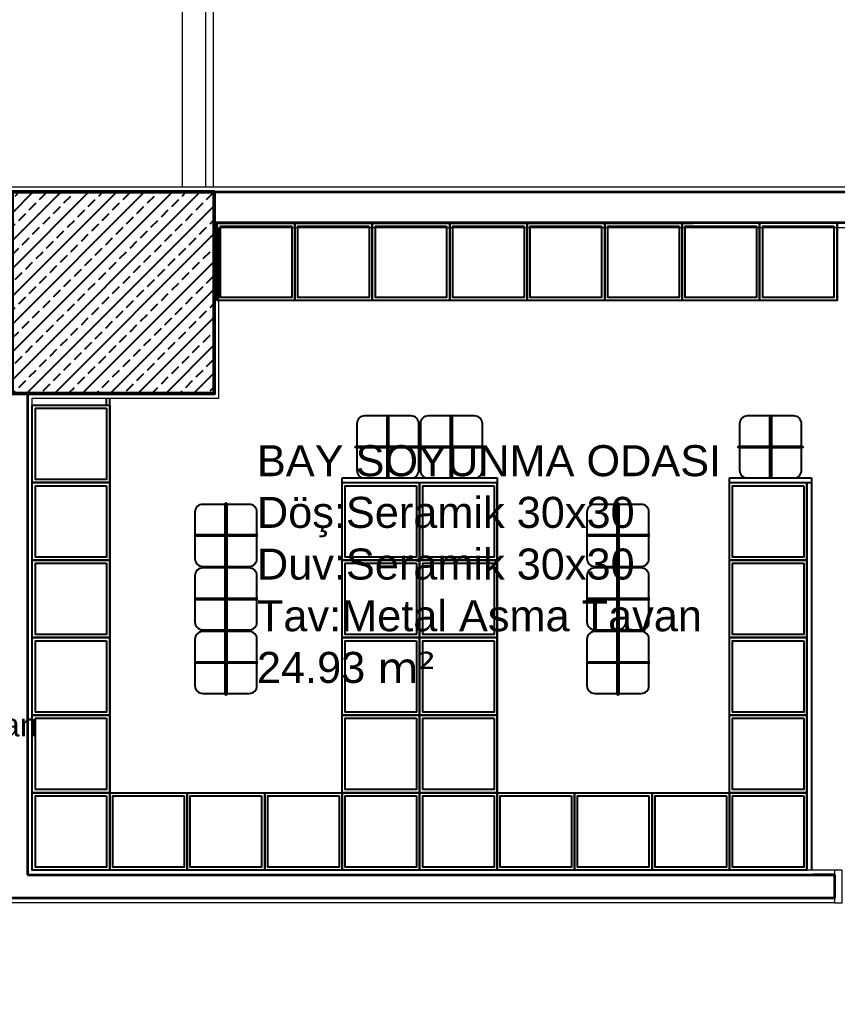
# Model space of a CAD drawing. Header units: millimetres. Extents: x 1443065 to 1517367, y 3763150 to 3779068.
# Drawn here: x 1502028 to 1502556, y 3768915 to 3769558 of the extents above; entities that cross this region are included whole.
import ezdxf

# ---------------------------------------------------------------- set-up
doc = ezdxf.new("R2010")
doc.units = ezdxf.units.MM
for name, color, linetype, lineweight in [('DUVAR', 2, 'Continuous', 35), ('MAHAL', 52, 'Continuous', 13), ('MERDIVEN', 4, 'Continuous', 20), ('SIVA', 3, 'Continuous', 9), ('TASIYICI', 170, 'Continuous', 50)]:
    doc.layers.add(name, color=color, linetype=linetype, lineweight=lineweight)
doc.layers.add('m-TAR_duvar', color=8, linetype='Continuous')
doc.layers.add('m-TFR_vitrifiye', color=1, linetype='Continuous')
doc.styles.get("Standard").update_dxf_attribs({"font": 'arial.ttf'})

msp = doc.modelspace()

# ---------------------------------------------------------------- hatches: boundary and pattern name
at = {"layer": 'm-TAR_duvar'}
h = msp.add_hatch(dxfattribs=at)
h.set_pattern_fill('ANSI33', color=256, scale=2)
h.set_pattern_definition([(45, (79361.977, -87954.949), (-8.98025612, 8.98025612), []), (45, (79370.957, -87954.949), (-8.98025612, 8.98025612), [6.35, -3.175])])
h.paths.add_polyline_path([(1502023.38, 3769317.08), (1502153.81, 3769317.08), (1502153.81, 3769447.09), (1502023.38, 3769447.09)])
at = {"layer": 'm-TFR_vitrifiye'}
h = msp.add_hatch(color=256, dxfattribs=at)
h.dxf.hatch_style = 1
h.set_gradient(color1=(208, 176, 132), color2=(114, 74, 37), tint=1, name='INVSPHERICAL')
edge = h.paths.add_edge_path()
edge.add_arc((1502245.38, 3769282.58), 0.5, -270, 90)
edge = h.paths.add_edge_path()
edge.add_arc((1502265.88, 3769303.08), 0.5, -270, 90)
edge = h.paths.add_edge_path()
edge.add_arc((1502286.38, 3769282.58), 0.5, -270, 90)
edge = h.paths.add_edge_path()
edge.add_arc((1502265.88, 3769262.08), 0.5, -270, 90)
h = msp.add_hatch(color=256, dxfattribs=at)
h.dxf.hatch_style = 1
h.set_gradient(color1=(208, 176, 132), color2=(114, 74, 37), tint=1, name='INVSPHERICAL')
edge = h.paths.add_edge_path()
edge.add_arc((1502286.38, 3769282.58), 0.5, -270, 90)
edge = h.paths.add_edge_path()
edge.add_arc((1502306.88, 3769303.08), 0.5, -270, 90)
edge = h.paths.add_edge_path()
edge.add_arc((1502327.38, 3769282.58), 0.5, -270, 90)
edge = h.paths.add_edge_path()
edge.add_arc((1502306.88, 3769262.08), 0.5, -270, 90)
h = msp.add_hatch(color=256, dxfattribs=at)
h.dxf.hatch_style = 1
h.set_gradient(color1=(208, 176, 132), color2=(114, 74, 37), tint=1, name='INVSPHERICAL')
edge = h.paths.add_edge_path()
edge.add_arc((1502492.38, 3769282.58), 0.5, -270, 90)
edge = h.paths.add_edge_path()
edge.add_arc((1502512.88, 3769303.08), 0.5, -270, 90)
edge = h.paths.add_edge_path()
edge.add_arc((1502533.38, 3769282.58), 0.5, -270, 90)
edge = h.paths.add_edge_path()
edge.add_arc((1502512.88, 3769262.08), 0.5, -270, 90)
h = msp.add_hatch(color=256, dxfattribs=at)
h.dxf.hatch_style = 1
h.set_gradient(color1=(208, 176, 132), color2=(114, 74, 37), tint=1, name='INVSPHERICAL')
edge = h.paths.add_edge_path()
edge.add_arc((1502161.38, 3769205.08), 0.5, -180, 180)
edge = h.paths.add_edge_path()
edge.add_arc((1502140.88, 3769225.58), 0.5, -180, 180)
edge = h.paths.add_edge_path()
edge.add_arc((1502161.38, 3769246.08), 0.5, -180, 180)
edge = h.paths.add_edge_path()
edge.add_arc((1502181.88, 3769225.58), 0.5, -180, 180)
h = msp.add_hatch(color=256, dxfattribs=at)
h.dxf.hatch_style = 1
h.set_gradient(color1=(208, 176, 132), color2=(114, 74, 37), tint=1, name='INVSPHERICAL')
edge = h.paths.add_edge_path()
edge.add_arc((1502414.38, 3769205.08), 0.5, -180, 180)
edge = h.paths.add_edge_path()
edge.add_arc((1502393.88, 3769225.58), 0.5, -180, 180)
edge = h.paths.add_edge_path()
edge.add_arc((1502414.38, 3769246.08), 0.5, -180, 180)
edge = h.paths.add_edge_path()
edge.add_arc((1502434.88, 3769225.58), 0.5, -180, 180)
h = msp.add_hatch(color=256, dxfattribs=at)
h.dxf.hatch_style = 1
h.set_gradient(color1=(208, 176, 132), color2=(114, 74, 37), tint=1, name='INVSPHERICAL')
edge = h.paths.add_edge_path()
edge.add_arc((1502161.38, 3769164.08), 0.5, -180, 180)
edge = h.paths.add_edge_path()
edge.add_arc((1502140.88, 3769184.58), 0.5, -180, 180)
edge = h.paths.add_edge_path()
edge.add_arc((1502161.38, 3769205.08), 0.5, -180, 180)
edge = h.paths.add_edge_path()
edge.add_arc((1502181.88, 3769184.58), 0.5, -180, 180)
h = msp.add_hatch(color=256, dxfattribs=at)
h.dxf.hatch_style = 1
h.set_gradient(color1=(208, 176, 132), color2=(114, 74, 37), tint=1, name='INVSPHERICAL')
edge = h.paths.add_edge_path()
edge.add_arc((1502414.38, 3769164.08), 0.5, -180, 180)
edge = h.paths.add_edge_path()
edge.add_arc((1502393.88, 3769184.58), 0.5, -180, 180)
edge = h.paths.add_edge_path()
edge.add_arc((1502414.38, 3769205.08), 0.5, -180, 180)
edge = h.paths.add_edge_path()
edge.add_arc((1502434.88, 3769184.58), 0.5, -180, 180)
h = msp.add_hatch(color=256, dxfattribs=at)
h.dxf.hatch_style = 1
h.set_gradient(color1=(208, 176, 132), color2=(114, 74, 37), tint=1, name='INVSPHERICAL')
edge = h.paths.add_edge_path()
edge.add_arc((1502161.38, 3769123.08), 0.5, -180, 180)
edge = h.paths.add_edge_path()
edge.add_arc((1502140.88, 3769143.58), 0.5, -180, 180)
edge = h.paths.add_edge_path()
edge.add_arc((1502161.38, 3769164.08), 0.5, -180, 180)
edge = h.paths.add_edge_path()
edge.add_arc((1502181.88, 3769143.58), 0.5, -180, 180)
h = msp.add_hatch(color=256, dxfattribs=at)
h.dxf.hatch_style = 1
h.set_gradient(color1=(208, 176, 132), color2=(114, 74, 37), tint=1, name='INVSPHERICAL')
edge = h.paths.add_edge_path()
edge.add_arc((1502414.38, 3769123.08), 0.5, -180, 180)
edge = h.paths.add_edge_path()
edge.add_arc((1502393.88, 3769143.58), 0.5, -180, 180)
edge = h.paths.add_edge_path()
edge.add_arc((1502414.38, 3769164.08), 0.5, -180, 180)
edge = h.paths.add_edge_path()
edge.add_arc((1502434.88, 3769143.58), 0.5, -180, 180)

# ---------------------------------------------------------------- linework, layer by layer
at = {"layer": 'DUVAR'}
for p, q in [((1501783.41, 3769447.09), (1502053.32, 3769447.09)), ((1502153.32, 3769447.09), (1503653.49, 3769447.09)), ((1502153.81, 3769427.09), (1502462.94, 3769427.09)), ((1502308.25, 3769427.09), (1502462.94, 3769427.09)), ((1502033.38, 3769317.08), (1502033.38, 3769006.58)), ((1502554.16, 3769006.58), (1502540.38, 3769006.58)), ((1502554.16, 3769006.58), (1502554.16, 3768991.58))]:
    msp.add_line(p, q, dxfattribs=at)
for points in [[(1502657.94, 3769427.09), (1502153.81, 3769427.09), (1502153.81, 3769447.09), (1502742.51, 3769447.09), (1502742.51, 3769427.09), (1502667.94, 3769427.09)], [(1502033.38, 3769006.58), (1502554.16, 3769006.58)], [(1502554.16, 3768991.58), (1501898.41, 3768991.58)]]:
    msp.add_lwpolyline(points, dxfattribs=at)
at = {"layer": 'm-TFR_vitrifiye'}
for p, q in [((1502205.81, 3769377.09), (1502205.81, 3769427.09)), ((1502255.81, 3769377.09), (1502255.81, 3769427.09)), ((1502305.81, 3769377.09), (1502305.81, 3769427.09)), ((1502355.81, 3769377.09), (1502355.81, 3769427.09)), ((1502405.81, 3769377.09), (1502405.81, 3769427.09)), ((1502455.82, 3769377.09), (1502455.82, 3769427.09)), ((1502505.82, 3769377.09), (1502505.82, 3769427.09)), ((1502555.82, 3769377.09), (1502555.82, 3769427.09)), ((1502084.38, 3769309.58), (1502084.38, 3769314.08)), ((1502086.38, 3769309.58), (1502086.38, 3769314.08)), ((1502086.38, 3769259.58), (1502086.38, 3769309.58)), ((1502086.38, 3769209.58), (1502086.38, 3769259.58)), ((1502236.38, 3769259.58), (1502236.38, 3769262.58)), ((1502236.38, 3769262.58), (1502336.38, 3769262.58)), ((1502286.38, 3769209.58), (1502286.38, 3769259.58)), ((1502336.38, 3769262.58), (1502336.38, 3769259.58)), ((1502336.38, 3769209.58), (1502336.38, 3769259.58)), ((1502486.38, 3769259.58), (1502486.38, 3769262.58)), ((1502486.38, 3769262.58), (1502539.38, 3769262.58)), ((1502536.38, 3769209.58), (1502536.38, 3769259.58)), ((1502536.38, 3769259.58), (1502539.38, 3769259.58)), ((1502539.38, 3769262.58), (1502539.38, 3769259.58)), ((1502539.38, 3769259.58), (1502539.38, 3769009.58)), ((1502086.38, 3769159.58), (1502086.38, 3769209.58)), ((1502286.38, 3769159.58), (1502286.38, 3769209.58)), ((1502336.38, 3769159.58), (1502336.38, 3769209.58)), ((1502536.38, 3769159.58), (1502536.38, 3769209.58)), ((1502086.38, 3769109.58), (1502086.38, 3769159.58)), ((1502286.38, 3769109.58), (1502286.38, 3769159.58)), ((1502336.38, 3769109.58), (1502336.38, 3769159.58)), ((1502536.38, 3769109.58), (1502536.38, 3769159.58)), ((1502086.38, 3769059.58), (1502086.38, 3769109.58)), ((1502286.38, 3769059.58), (1502286.38, 3769109.58)), ((1502336.38, 3769059.58), (1502336.38, 3769109.58)), ((1502536.38, 3769059.58), (1502536.38, 3769109.58)), ((1502086.38, 3769009.58), (1502086.38, 3769059.58)), ((1502136.38, 3769009.58), (1502136.38, 3769059.58)), ((1502186.38, 3769009.58), (1502186.38, 3769059.58)), ((1502236.38, 3769009.58), (1502236.38, 3769059.58)), ((1502286.38, 3769009.58), (1502286.38, 3769059.58)), ((1502336.38, 3769009.58), (1502336.38, 3769059.58)), ((1502386.38, 3769009.58), (1502386.38, 3769059.58)), ((1502436.38, 3769009.58), (1502436.38, 3769059.58)), ((1502486.38, 3769009.58), (1502486.38, 3769059.58)), ((1502536.38, 3769009.58), (1502536.38, 3769059.58))]:
    msp.add_line(p, q, dxfattribs=at)
for points in [[(1502205.81, 3769427.09), (1502205.81, 3769377.09), (1502155.81, 3769377.09), (1502155.81, 3769427.09)], [(1502255.81, 3769427.09), (1502255.81, 3769377.09), (1502205.81, 3769377.09), (1502205.81, 3769427.09)], [(1502305.81, 3769427.09), (1502305.81, 3769377.09), (1502255.81, 3769377.09), (1502255.81, 3769427.09)], [(1502355.81, 3769427.09), (1502355.81, 3769377.09), (1502305.81, 3769377.09), (1502305.81, 3769427.09)], [(1502405.81, 3769427.09), (1502405.81, 3769377.09), (1502355.81, 3769377.09), (1502355.81, 3769427.09)], [(1502455.82, 3769427.09), (1502455.82, 3769377.09), (1502405.82, 3769377.09), (1502405.82, 3769427.09)], [(1502505.82, 3769427.09), (1502505.82, 3769377.09), (1502455.82, 3769377.09), (1502455.82, 3769427.09)], [(1502555.82, 3769427.09), (1502555.82, 3769377.09), (1502505.82, 3769377.09), (1502505.82, 3769427.09)], [(1502203.81, 3769425.09), (1502203.81, 3769379.09), (1502157.81, 3769379.09), (1502157.81, 3769425.09)], [(1502253.81, 3769425.09), (1502253.81, 3769379.09), (1502207.81, 3769379.09), (1502207.81, 3769425.09)], [(1502303.81, 3769425.09), (1502303.81, 3769379.09), (1502257.81, 3769379.09), (1502257.81, 3769425.09)], [(1502353.81, 3769425.09), (1502353.81, 3769379.09), (1502307.81, 3769379.09), (1502307.81, 3769425.09)], [(1502403.81, 3769425.09), (1502403.81, 3769379.09), (1502357.81, 3769379.09), (1502357.81, 3769425.09)], [(1502453.82, 3769425.09), (1502453.82, 3769379.09), (1502407.82, 3769379.09), (1502407.82, 3769425.09)], [(1502503.82, 3769425.09), (1502503.82, 3769379.09), (1502457.82, 3769379.09), (1502457.82, 3769425.09)], [(1502553.82, 3769425.09), (1502553.82, 3769379.09), (1502507.82, 3769379.09), (1502507.82, 3769425.09)], [(1502086.38, 3769309.58), (1502086.38, 3769259.58), (1502036.38, 3769259.58), (1502036.38, 3769309.58)], [(1502084.38, 3769307.58), (1502084.38, 3769261.58), (1502038.38, 3769261.58), (1502038.38, 3769307.58)], [(1502086.38, 3769259.58), (1502086.38, 3769209.58), (1502036.38, 3769209.58), (1502036.38, 3769259.58)], [(1502286.38, 3769259.58), (1502286.38, 3769209.58), (1502236.38, 3769209.58), (1502236.38, 3769259.58)], [(1502336.38, 3769259.58), (1502336.38, 3769209.58), (1502286.38, 3769209.58), (1502286.38, 3769259.58)], [(1502536.38, 3769259.58), (1502536.38, 3769209.58), (1502486.38, 3769209.58), (1502486.38, 3769259.58)], [(1502084.38, 3769257.58), (1502084.38, 3769211.58), (1502038.38, 3769211.58), (1502038.38, 3769257.58)], [(1502284.38, 3769257.58), (1502284.38, 3769211.58), (1502238.38, 3769211.58), (1502238.38, 3769257.58)], [(1502334.38, 3769257.58), (1502334.38, 3769211.58), (1502288.38, 3769211.58), (1502288.38, 3769257.58)], [(1502534.38, 3769257.58), (1502534.38, 3769211.58), (1502488.38, 3769211.58), (1502488.38, 3769257.58)], [(1502086.38, 3769209.58), (1502086.38, 3769159.58), (1502036.38, 3769159.58), (1502036.38, 3769209.58)], [(1502286.38, 3769209.58), (1502286.38, 3769159.58), (1502236.38, 3769159.58), (1502236.38, 3769209.58)], [(1502336.38, 3769209.58), (1502336.38, 3769159.58), (1502286.38, 3769159.58), (1502286.38, 3769209.58)], [(1502536.38, 3769209.58), (1502536.38, 3769159.58), (1502486.38, 3769159.58), (1502486.38, 3769209.58)], [(1502084.38, 3769207.58), (1502084.38, 3769161.58), (1502038.38, 3769161.58), (1502038.38, 3769207.58)], [(1502284.38, 3769207.58), (1502284.38, 3769161.58), (1502238.38, 3769161.58), (1502238.38, 3769207.58)], [(1502334.38, 3769207.58), (1502334.38, 3769161.58), (1502288.38, 3769161.58), (1502288.38, 3769207.58)], [(1502534.38, 3769207.58), (1502534.38, 3769161.58), (1502488.38, 3769161.58), (1502488.38, 3769207.58)], [(1502086.38, 3769159.58), (1502086.38, 3769109.58), (1502036.38, 3769109.58), (1502036.38, 3769159.58)], [(1502084.38, 3769157.58), (1502084.38, 3769111.58), (1502038.38, 3769111.58), (1502038.38, 3769157.58)], [(1502286.38, 3769159.58), (1502286.38, 3769109.58), (1502236.38, 3769109.58), (1502236.38, 3769159.58)], [(1502284.38, 3769157.58), (1502284.38, 3769111.58), (1502238.38, 3769111.58), (1502238.38, 3769157.58)], [(1502336.38, 3769159.58), (1502336.38, 3769109.58), (1502286.38, 3769109.58), (1502286.38, 3769159.58)], [(1502334.38, 3769157.58), (1502334.38, 3769111.58), (1502288.38, 3769111.58), (1502288.38, 3769157.58)], [(1502536.38, 3769159.58), (1502536.38, 3769109.58), (1502486.38, 3769109.58), (1502486.38, 3769159.58)], [(1502534.38, 3769157.58), (1502534.38, 3769111.58), (1502488.38, 3769111.58), (1502488.38, 3769157.58)], [(1502086.38, 3769109.58), (1502086.38, 3769059.58), (1502036.38, 3769059.58), (1502036.38, 3769109.58)], [(1502084.38, 3769107.58), (1502084.38, 3769061.58), (1502038.38, 3769061.58), (1502038.38, 3769107.58)], [(1502286.38, 3769109.58), (1502286.38, 3769059.58), (1502236.38, 3769059.58), (1502236.38, 3769109.58)], [(1502284.38, 3769107.58), (1502284.38, 3769061.58), (1502238.38, 3769061.58), (1502238.38, 3769107.58)], [(1502336.38, 3769109.58), (1502336.38, 3769059.58), (1502286.38, 3769059.58), (1502286.38, 3769109.58)], [(1502334.38, 3769107.58), (1502334.38, 3769061.58), (1502288.38, 3769061.58), (1502288.38, 3769107.58)], [(1502536.38, 3769109.58), (1502536.38, 3769059.58), (1502486.38, 3769059.58), (1502486.38, 3769109.58)], [(1502534.38, 3769107.58), (1502534.38, 3769061.58), (1502488.38, 3769061.58), (1502488.38, 3769107.58)], [(1502086.38, 3769059.58), (1502086.38, 3769009.58), (1502036.38, 3769009.58), (1502036.38, 3769059.58)], [(1502084.38, 3769057.58), (1502084.38, 3769011.58), (1502038.38, 3769011.58), (1502038.38, 3769057.58)], [(1502136.38, 3769059.58), (1502136.38, 3769009.58), (1502086.38, 3769009.58), (1502086.38, 3769059.58)], [(1502134.38, 3769057.58), (1502134.38, 3769011.58), (1502088.38, 3769011.58), (1502088.38, 3769057.58)], [(1502186.38, 3769059.58), (1502186.38, 3769009.58), (1502136.38, 3769009.58), (1502136.38, 3769059.58)], [(1502184.38, 3769057.58), (1502184.38, 3769011.58), (1502138.38, 3769011.58), (1502138.38, 3769057.58)], [(1502236.38, 3769059.58), (1502236.38, 3769009.58), (1502186.38, 3769009.58), (1502186.38, 3769059.58)], [(1502234.38, 3769057.58), (1502234.38, 3769011.58), (1502188.38, 3769011.58), (1502188.38, 3769057.58)], [(1502286.38, 3769059.58), (1502286.38, 3769009.58), (1502236.38, 3769009.58), (1502236.38, 3769059.58)], [(1502284.38, 3769057.58), (1502284.38, 3769011.58), (1502238.38, 3769011.58), (1502238.38, 3769057.58)], [(1502336.38, 3769059.58), (1502336.38, 3769009.58), (1502286.38, 3769009.58), (1502286.38, 3769059.58)], [(1502334.38, 3769057.58), (1502334.38, 3769011.58), (1502288.38, 3769011.58), (1502288.38, 3769057.58)], [(1502386.38, 3769059.58), (1502386.38, 3769009.58), (1502336.38, 3769009.58), (1502336.38, 3769059.58)], [(1502384.38, 3769057.58), (1502384.38, 3769011.58), (1502338.38, 3769011.58), (1502338.38, 3769057.58)], [(1502436.38, 3769059.58), (1502436.38, 3769009.58), (1502386.38, 3769009.58), (1502386.38, 3769059.58)], [(1502434.38, 3769057.58), (1502434.38, 3769011.58), (1502388.38, 3769011.58), (1502388.38, 3769057.58)], [(1502486.38, 3769059.58), (1502486.38, 3769009.58), (1502436.38, 3769009.58), (1502436.38, 3769059.58)], [(1502484.38, 3769057.58), (1502484.38, 3769011.58), (1502438.38, 3769011.58), (1502438.38, 3769057.58)], [(1502536.38, 3769059.58), (1502536.38, 3769009.58), (1502486.38, 3769009.58), (1502486.38, 3769059.58)], [(1502534.38, 3769057.58), (1502534.38, 3769011.58), (1502488.38, 3769011.58), (1502488.38, 3769057.58)]]:
    msp.add_lwpolyline(points, close=True, dxfattribs=at)
for points in [[(1502285.88, 3769267.58), (1502285.88, 3769297.58, 0.414214), (1502280.88, 3769302.58), (1502250.88, 3769302.58, 0.414214), (1502245.88, 3769297.58), (1502245.88, 3769267.58, 0.414214), (1502250.88, 3769262.58), (1502280.88, 3769262.58, 0.414214)], [(1502326.88, 3769267.58), (1502326.88, 3769297.58, 0.414214), (1502321.88, 3769302.58), (1502291.88, 3769302.58, 0.414214), (1502286.88, 3769297.58), (1502286.88, 3769267.58, 0.414214), (1502291.88, 3769262.58), (1502321.88, 3769262.58, 0.414214)], [(1502532.88, 3769267.58), (1502532.88, 3769297.58, 0.414214), (1502527.88, 3769302.58), (1502497.88, 3769302.58, 0.414214), (1502492.88, 3769297.58), (1502492.88, 3769267.58, 0.414214), (1502497.88, 3769262.58), (1502527.88, 3769262.58, 0.414214)], [(1502176.38, 3769245.58), (1502146.38, 3769245.58, 0.414214), (1502141.38, 3769240.58), (1502141.38, 3769210.58, 0.414214), (1502146.38, 3769205.58), (1502176.38, 3769205.58, 0.414214), (1502181.38, 3769210.58), (1502181.38, 3769240.58, 0.414214)], [(1502429.38, 3769245.58), (1502399.38, 3769245.58, 0.414214), (1502394.38, 3769240.58), (1502394.38, 3769210.58, 0.414214), (1502399.38, 3769205.58), (1502429.38, 3769205.58, 0.414214), (1502434.38, 3769210.58), (1502434.38, 3769240.58, 0.414214)], [(1502176.38, 3769204.58), (1502146.38, 3769204.58, 0.414214), (1502141.38, 3769199.58), (1502141.38, 3769169.58, 0.414214), (1502146.38, 3769164.58), (1502176.38, 3769164.58, 0.414214), (1502181.38, 3769169.58), (1502181.38, 3769199.58, 0.414214)], [(1502429.38, 3769204.58), (1502399.38, 3769204.58, 0.414214), (1502394.38, 3769199.58), (1502394.38, 3769169.58, 0.414214), (1502399.38, 3769164.58), (1502429.38, 3769164.58, 0.414214), (1502434.38, 3769169.58), (1502434.38, 3769199.58, 0.414214)], [(1502176.38, 3769163.58), (1502146.38, 3769163.58, 0.414214), (1502141.38, 3769158.58), (1502141.38, 3769128.58, 0.414214), (1502146.38, 3769123.58), (1502176.38, 3769123.58, 0.414214), (1502181.38, 3769128.58), (1502181.38, 3769158.58, 0.414214)], [(1502429.38, 3769163.58), (1502399.38, 3769163.58, 0.414214), (1502394.38, 3769158.58), (1502394.38, 3769128.58, 0.414214), (1502399.38, 3769123.58), (1502429.38, 3769123.58, 0.414214), (1502434.38, 3769128.58), (1502434.38, 3769158.58, 0.414214)]]:
    msp.add_lwpolyline(points, format="xyb", close=True, dxfattribs=at)
for points in [[(1502265.38, 3769262.08), (1502265.38, 3769303.08)], [(1502266.38, 3769303.08), (1502266.38, 3769262.08)], [(1502306.38, 3769262.08), (1502306.38, 3769303.08)], [(1502307.38, 3769303.08), (1502307.38, 3769262.08)], [(1502512.38, 3769262.08), (1502512.38, 3769303.08)], [(1502513.38, 3769303.08), (1502513.38, 3769262.08)], [(1502245.38, 3769283.08), (1502286.38, 3769283.08)], [(1502286.38, 3769282.08), (1502245.38, 3769282.08)], [(1502286.38, 3769283.08), (1502327.38, 3769283.08)], [(1502327.38, 3769282.08), (1502286.38, 3769282.08)], [(1502492.38, 3769283.08), (1502533.38, 3769283.08)], [(1502533.38, 3769282.08), (1502492.38, 3769282.08)], [(1502160.88, 3769205.08), (1502160.88, 3769246.08)], [(1502161.88, 3769246.08), (1502161.88, 3769205.08)], [(1502413.88, 3769205.08), (1502413.88, 3769246.08)], [(1502414.88, 3769246.08), (1502414.88, 3769205.08)], [(1502140.88, 3769226.08), (1502181.88, 3769226.08)], [(1502181.88, 3769225.08), (1502140.88, 3769225.08)], [(1502393.88, 3769226.08), (1502434.88, 3769226.08)], [(1502434.88, 3769225.08), (1502393.88, 3769225.08)], [(1502160.88, 3769164.08), (1502160.88, 3769205.08)], [(1502161.88, 3769205.08), (1502161.88, 3769164.08)], [(1502413.88, 3769164.08), (1502413.88, 3769205.08)], [(1502414.88, 3769205.08), (1502414.88, 3769164.08)], [(1502140.88, 3769185.08), (1502181.88, 3769185.08)], [(1502181.88, 3769184.08), (1502140.88, 3769184.08)], [(1502393.88, 3769185.08), (1502434.88, 3769185.08)], [(1502434.88, 3769184.08), (1502393.88, 3769184.08)], [(1502160.88, 3769123.08), (1502160.88, 3769164.08)], [(1502161.88, 3769164.08), (1502161.88, 3769123.08)], [(1502413.88, 3769123.08), (1502413.88, 3769164.08)], [(1502414.88, 3769164.08), (1502414.88, 3769123.08)], [(1502140.88, 3769144.08), (1502181.88, 3769144.08)], [(1502393.88, 3769144.08), (1502434.88, 3769144.08)], [(1502181.88, 3769143.08), (1502140.88, 3769143.08)], [(1502434.88, 3769143.08), (1502393.88, 3769143.08)]]:
    msp.add_lwpolyline(points, dxfattribs=at)
for centre in [(1502245.38, 3769282.58), (1502245.38, 3769282.58), (1502286.38, 3769282.58), (1502286.38, 3769282.58), (1502286.38, 3769282.58), (1502327.38, 3769282.58), (1502327.38, 3769282.58), (1502327.38, 3769282.58), (1502492.38, 3769282.58), (1502492.38, 3769282.58), (1502533.38, 3769282.58), (1502533.38, 3769282.58), (1502533.38, 3769282.58), (1502161.38, 3769246.08), (1502414.38, 3769246.08), (1502161.38, 3769205.08), (1502161.38, 3769205.08), (1502161.38, 3769205.08), (1502414.38, 3769205.08), (1502414.38, 3769205.08), (1502414.38, 3769205.08), (1502161.38, 3769164.08), (1502161.38, 3769164.08), (1502161.38, 3769164.08), (1502414.38, 3769164.08), (1502414.38, 3769164.08), (1502414.38, 3769164.08), (1502161.38, 3769123.08), (1502161.38, 3769123.08), (1502414.38, 3769123.08), (1502414.38, 3769123.08)]:
    msp.add_circle(centre, 0.5, dxfattribs=at)
at = {"layer": 'MERDIVEN'}
for p, q in [((1502148.32, 3769450.09), (1502148.32, 3770657.53)), ((1502133.32, 3769450.09), (1502133.32, 3770642.53)), ((1502153.32, 3769450.09), (1502153.32, 3770415.53))]:
    msp.add_line(p, q, dxfattribs=at)
msp.add_lwpolyline([(1502554.16, 3768988.58), (1502559.16, 3768988.58), (1502559.16, 3769009.58), (1502554.16, 3769009.58)], close=True, dxfattribs=at)
msp.add_lwpolyline([(1502554.16, 3768988.58), (1502559.16, 3768988.58), (1502559.16, 3769009.58), (1502554.16, 3769009.58)], close=True, dxfattribs=at)
at = {"layer": 'SIVA'}
for points in [[(1501970.55, 3765854.59), (1501970.55, 3765844.09), (1504649.38, 3765844.09), (1504649.38, 3768859.58), (1503776.81, 3768859.58), (1503776.32, 3769450.09), (1501795.91, 3769450.09)], [(1502554.16, 3769009.58), (1502036.38, 3769009.58), (1502036.38, 3769314.08), (1502156.81, 3769314.08), (1502156.81, 3769424.09), (1502654.94, 3769424.09), (1502654.94, 3769231.83)], [(1502554.16, 3768988.58), (1501898.41, 3768988.58)]]:
    msp.add_lwpolyline(points, dxfattribs=at)
at = {"layer": 'TASIYICI'}
msp.add_lwpolyline([(1502023.38, 3769317.08), (1502153.81, 3769317.08), (1502153.81, 3769447.09), (1502023.38, 3769447.09)], close=True, dxfattribs=at)

# ---------------------------------------------------------------- texts
at = {"layer": 'MAHAL', "attachment_point": 7}
for s, insert, char_height, width in [('{\\f@Arial Unicode MS|b0|i0|c162|p34;BAY SOYUNMA ODASI\\PDöş:Seramik 30x30\\PDuv:Seramik 30x30\\PTav:Metal Asma Tavan\\P24.93 \\fVerdana|b0|i0|c162|p34;m²}', (1502181.38, 3769130.1), 20, 398.1721), ('{\\f@Arial Unicode MS|b0|i0|c162|p34;PERSONEL ODASI\\PDöş:Seramik 30x30\\PDuv:Seramik 30x30\\PTav:Metal Asma Tavan\\P9.45 \\fVerdana|b0|i0|c162|p34;m²}', (1501824.56, 3769070.66), 15, 257.5828)]:
    msp.add_mtext(s, dxfattribs=dict(at, insert=insert, char_height=char_height, width=width))

doc.saveas('drawing.dxf')
